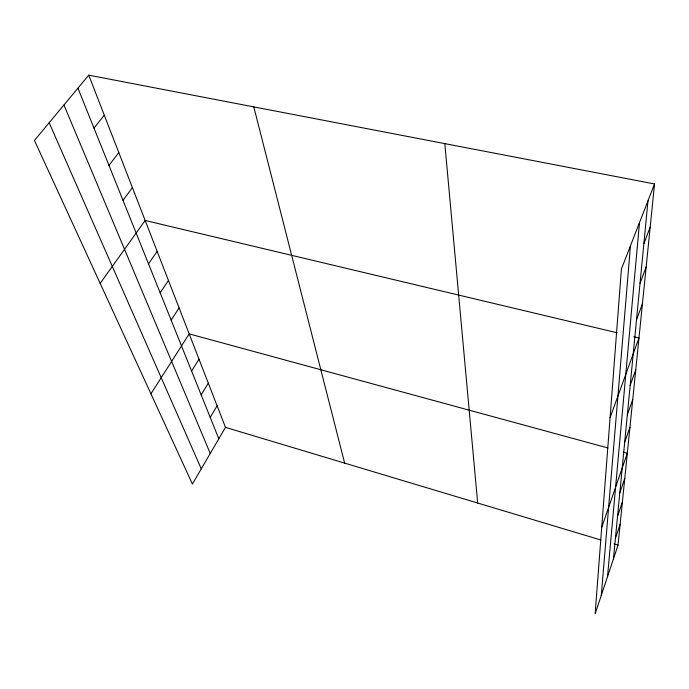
<?xml version="1.0" encoding="UTF-8"?>
<svg xmlns="http://www.w3.org/2000/svg" width="689" height="689" viewBox="0 0 689 689"><rect width="100%" height="100%" fill="white"/><g stroke="black" fill="none" stroke-linecap="round" stroke-linejoin="round"><path stroke-width="1.03" d="M601.29 595.374L630.452 245.801M607.509 576.702L639.487 222.616M613.425 558.934L647.996 200.766M654.55 183.954L621.418 268.986L595.132 613.847L618.024 545.145L654.55 183.954L88.752 75.153L34.45 140.427L192.412 484.04L225.467 427.352L88.752 75.153M615.423 538.247L620.143 524.208M617.542 516.285L622.391 501.988M619.799 492.936L624.777 478.381M601.721 527.352L627.317 453.25L623.218 452.13M624.682 442.312L629.944 427.24M627.334 414.821L632.752 399.482M630.177 385.401L635.758 369.804M610.084 417.672L638.97 337.98L633.759 336.74M636.498 319.903L642.432 303.789M640.029 283.3L646.161 266.944M643.853 243.717L650.183 227.129M210.214 417.388L217.104 405.812M201.162 394.849L208.302 383.127M191.602 371.061L199.009 359.184M150.925 393.798L189.191 333.889L607.862 447.945M171.13 320.109L179.114 307.931M160.158 292.791L168.452 280.475M148.514 263.827L157.152 251.364M100.163 283.377L145.155 220.471L617.077 332.77M123.004 200.318L132.4 187.606M108.974 165.403L118.809 152.588M93.988 128.102L104.289 115.184M225.467 427.352L600.929 540.012M614.002 543.94L618.024 545.145M49.16 122.745L201.274 468.847M63.939 104.978L210.248 453.457M77.935 88.158L218.809 438.772M253.802 106.89L344.646 463.111M444.818 143.622L477.675 503.03"/></g></svg>
